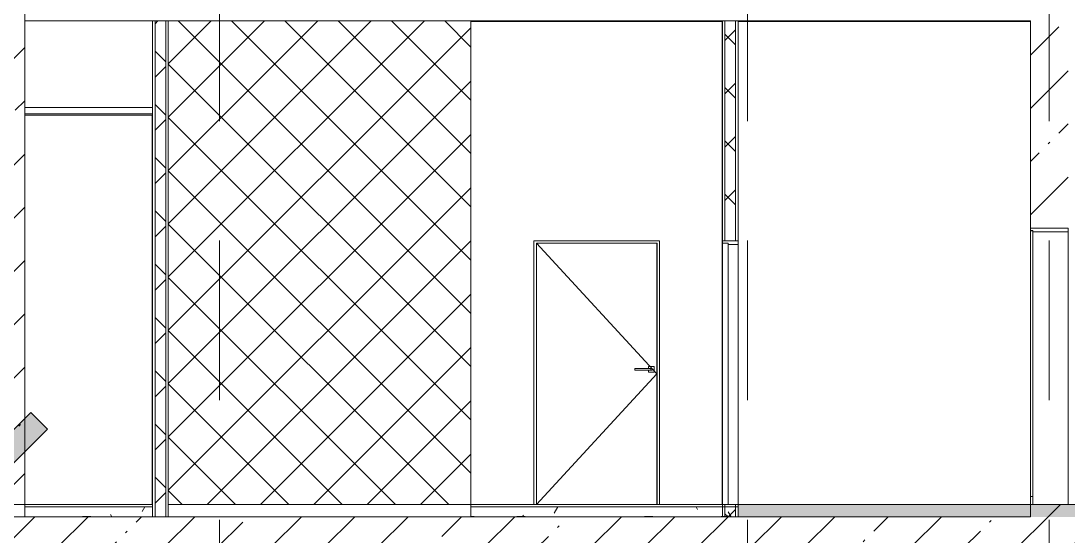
# Model space of a CAD drawing. Header units: millimetres. Extents: x -39507 to 33074, y -24219 to 30962.
# Drawn here: x -21663 to -13333, y 20748 to 24850 of the extents above; entities that cross this region are included whole.
import ezdxf

# ---------------------------------------------------------------- set-up
doc = ezdxf.new("R2010")
doc.units = ezdxf.units.MM
doc.linetypes.add('Осевые', pattern=[6350, 1270, -952.5, 3175, -952.5])
for name, color, linetype, lineweight in [('Высотные отметки', 7, 'Continuous', 9), ('Двери', 7, 'Continuous', 9), ('Каркас_Импост', 7, 'Continuous', 9), ('Общие ребра', 7, 'Continuous', 9), ('Основа _2_-1', 7, 'Continuous', 9), ('Отделка 1 _4_-1', 7, 'Continuous', 9), ('Панель', 7, 'Continuous', 9), ('Перекрытия', 7, 'Continuous', 9), ('Потолки', 7, 'Continuous', 9), ('Стены', 7, 'Continuous', 9), ('Структура _1_', 7, 'Continuous', 18), ('Штриховка разреза-2', 7, 'Continuous', 9), ('Элементы узлов', 7, 'Continuous', 9)]:
    doc.layers.add(name, color=color, linetype=linetype, lineweight=lineweight)
doc.layers.add('Оси-3', color=7, linetype='Осевые', lineweight=9, true_color=0xaaaaaa)
pattern_1 = [(45, (-2885.9, 6475), (-212.132, 212.132), []), (135, (-2885.9, 6475), (-212.132, -212.132), [])]
pattern_2 = [(45, (-2885.9, 6475), (-424.264, 424.264), [600, -100, 20, -100]), (45, (-2885.9, 6899), (-424.264, 424.264), [])]
pattern_3 = [(0, (-2885.9, 6475), (812.8, 203.2), [67.056, -542.544, 67.056, -542.544, -3251.2]), (0, (-2885.9, 6475), (812.8, 203.2), [-1219.2, 67.056, -1152.144, 67.056, -542.544, -1422.4]), (0, (-2885.9, 6475), (812.8, 203.2), [-3048, 67.056, -339.344, 67.056, -948.944]), (120, (-2581.1, 6576.6), (-582.3764, 602.3054), [67.056, -542.544, 67.056, -3793.744]), (120, (-2581.1, 6576.6), (-582.3764, 602.3054), [-676.656, -542.544, 67.056, -1152.144, -2032]), (120, (-2581.1, 6576.6), (-582.3764, 602.3054), [-2438.4, 67.056, -542.544, 67.056, -1355.344]), (120, (-2581.1, 6576.6), (-582.3764, 602.3054), [-3115.056, -339.344, 67.056, -948.944]), (240, (-2479.5, 6983), (-230.4236, -805.5054), [67.056, -542.544, 67.056, -542.544, -3251.2]), (240, (-2479.5, 6983), (-230.4236, -805.5054), [-1219.2, 67.056, -1152.144, 67.056, -542.544, -1422.4]), (240, (-2479.5, 6983), (-230.4236, -805.5054), [-3048, 67.056, -339.344, 67.056, -948.944])]

# ---------------------------------------------------------------- blocks, each defined once
blk = doc.blocks.new('Дверь - Полуторная_001 - ДВ3_21-15-6256085-Разрез 2-2')
at = {"layer": 'Каркас_Импост'}
for p, q in [((-15957.9, 23100), (-16082.9, 23100)), ((-16082.9, 23100), (-16082.9, 23080)), ((-16082.9, 23080), (-16037.9, 23080)), ((-16082.9, 21000), (-16082.9, 23080)), ((-16037.9, 23080), (-16082.9, 23080)), ((-16037.9, 23080), (-16037.9, 23070)), ((-16037.9, 23080), (-16037.9, 21000)), ((-15957.9, 23070), (-15957.9, 23100)), ((-16037.9, 23070), (-15957.9, 23070)), ((-15957.9, 23070), (-16037.9, 23070)), ((-16037.9, 21000), (-16037.9, 23070)), ((-15957.9, 23070), (-15957.9, 21000)), ((-16037.9, 21000), (-16082.9, 21000)), ((-15957.9, 21000), (-16037.9, 21000))]:
    blk.add_line(p, q, dxfattribs=at)
at = {"layer": 'Панель'}
for p, q in [((-16037.9, 23079), (-16082.9, 23079)), ((-16082.9, 23079), (-16082.9, 21000)), ((-16037.9, 21000), (-16037.9, 23079)), ((-16082.9, 21000), (-16037.9, 21000))]:
    blk.add_line(p, q, dxfattribs=at)
blk = doc.blocks.new('Дверь - Двупольная_001 - ДВ18_22-22-5656659-Разрез 2-2')
at = {"layer": 'Каркас_Импост'}
for p, q in [((-13332.9, 23200), (-13632.9, 23200)), ((-13632.9, 23200), (-13632.9, 23180)), ((-13632.9, 23180), (-13612.9, 23180)), ((-13632.9, 21000), (-13632.9, 23180)), ((-13612.9, 23180), (-13632.9, 23180)), ((-13612.9, 23180), (-13612.9, 23170)), ((-13612.9, 23180), (-13612.9, 21000)), ((-13612.9, 23170), (-13332.9, 23170)), ((-13332.9, 23170), (-13612.9, 23170)), ((-13612.9, 21000), (-13612.9, 23170)), ((-13332.9, 23170), (-13332.9, 23200)), ((-13332.9, 23170), (-13332.9, 21000)), ((-13612.9, 21000), (-13632.9, 21000)), ((-13332.9, 21000), (-13612.9, 21000))]:
    blk.add_line(p, q, dxfattribs=at)
at = {"layer": 'Панель'}
for p, q in [((-13612.9, 23179), (-13632.9, 23179)), ((-13632.9, 23179), (-13632.9, 21064)), ((-13612.9, 21064), (-13612.9, 23179)), ((-13632.9, 21064), (-13612.9, 21064))]:
    blk.add_line(p, q, dxfattribs=at)
blk = doc.blocks.new('Дверь - Однопольная - ДВ2__21х10-6240680-Разрез 2-2')
at = {"layer": 'Двери'}
for p, q in [((-16778, 22082.5), (-16778, 22067.5)), ((-16778, 22082.5), (-16651.4, 22082.5)), ((-16778, 22082.5), (-16778, 22067.5)), ((-16656.4, 22082.5), (-16771.5, 22082.5)), ((-16671.4, 22097.5), (-16671.4, 22082.5)), ((-16626.4, 22097.5), (-16671.4, 22097.5)), ((-16651.4, 22082.5), (-16651.4, 22067.5)), ((-16651.4, 22082.5), (-16641.4, 22082.5)), ((-16651.4, 22082.5), (-16651.4, 22067.5)), ((-16641.4, 22067.5), (-16641.4, 22082.5)), ((-16641.4, 22082.5), (-16641.4, 22067.5)), ((-16626.4, 22052.5), (-16626.4, 22097.5)), ((-16651.4, 22067.5), (-16778, 22067.5)), ((-16771.5, 22067.5), (-16656.4, 22067.5)), ((-16671.4, 22067.5), (-16671.4, 22052.5)), ((-16671.4, 22052.5), (-16626.4, 22052.5)), ((-16641.4, 22067.5), (-16651.4, 22067.5))]:
    blk.add_line(p, q, dxfattribs=at)
at = {"layer": 'Каркас_Импост'}
for p, q in [((-17582.9, 21000), (-17582.9, 23100)), ((-16582.9, 23100), (-17582.9, 23100)), ((-17562.9, 21000), (-17562.9, 23080)), ((-17562.9, 23080), (-16602.9, 23080)), ((-16602.9, 23080), (-17562.9, 23080)), ((-17562.9, 21000), (-17562.9, 23080)), ((-16602.9, 23080), (-16602.9, 21000)), ((-16602.9, 21000), (-16602.9, 23080)), ((-16582.9, 21000), (-16582.9, 23100)), ((-17562.9, 21000), (-17582.9, 21000)), ((-17552.9, 21000), (-17562.9, 21000)), ((-16602.9, 21000), (-16612.9, 21000)), ((-16582.9, 21000), (-16602.9, 21000))]:
    blk.add_line(p, q, dxfattribs=at)
at = {"layer": 'Панель'}
for p, q in [((-16603.9, 23079), (-17561.9, 23079)), ((-17561.9, 23079), (-17561.9, 21000)), ((-16603.9, 21000), (-16603.9, 23079)), ((-17561.9, 21000), (-16603.9, 21000))]:
    blk.add_line(p, q, dxfattribs=at)
at = {"layer": 'Элементы узлов'}
for p, q in [((-16603.9, 22039.5), (-17561.9, 23079)), ((-17561.9, 21000), (-16603.9, 22039.5))]:
    blk.add_line(p, q, dxfattribs=at)
blk = doc.blocks.new('Высотные отметки - Высотная отметка - Стрелка-4455449-Разрез 2-2')
at = {"layer": 'Высотные отметки'}
blk.add_hatch(color=256, dxfattribs=at).paths.add_polyline_path([(-36565.6, -5267.2), (-36098.4, -5734.3), (-35631.2, -5267.2), (-35498.4, -5400), (-36098.4, -6000), (-36698.4, -5400)], flags=0)
for p, q in [((-36098.4, -4800), (-39098.4, -4800)), ((-36098.4, -6000), (-36098.4, -4800)), ((-36565.6, -5267.2), (-36698.4, -5400)), ((-36098.4, -5734.3), (-36565.6, -5267.2)), ((-35631.2, -5267.2), (-36098.4, -5734.3)), ((-35498.4, -5400), (-35631.2, -5267.2)), ((-36698.4, -5400), (-36098.4, -6000)), ((-36098.4, -6000), (-35498.4, -5400)), ((-35002.8, -6000), (-36395.1, -6000))]:
    blk.add_line(p, q, dxfattribs=at)

msp = doc.modelspace()

# ---------------------------------------------------------------- hatches: boundary and pattern name
at = {"layer": 'Штриховка разреза-2'}
h = msp.add_hatch(dxfattribs=at)
h.set_pattern_fill('FP_2', color=256, style=0, pattern_type=2)
h.set_pattern_definition(pattern_2)
h.paths.add_polyline_path([(-21632.9, 20900), (-21632.9, 25750), (-21832.9, 25750), (-21832.9, 20900)], flags=0)
h.paths.add_polyline_path([(-21632.9, 27782), (-21632.9, 28834.8), (-21832.9, 28834.8), (-21832.9, 27782)], flags=0)
h = msp.add_hatch(dxfattribs=at)
h.set_pattern_fill('FP_6', color=256, style=0, pattern_type=2)
h.set_pattern_definition(pattern_1)
h.paths.add_polyline_path([(-20510.9, 20900), (-20510.9, 24850), (-20595.9, 24850), (-20595.9, 20900)], flags=0)
h = msp.add_hatch(dxfattribs=at)
h.set_pattern_fill('FP_6', color=256, style=0, pattern_type=2)
h.set_pattern_definition(pattern_1)
h.paths.add_polyline_path([(-19093.5, 21000), (-18082.9, 21000), (-18082.9, 24850), (-20490.9, 24850), (-20490.9, 21000), (-20227.5, 21000)], flags=0)
h = msp.add_hatch(dxfattribs=at)
h.set_pattern_fill('FP_6', color=256, style=0, pattern_type=2)
h.set_pattern_definition(pattern_1)
h.paths.add_polyline_path([(-15977.9, 20900), (-15977.9, 21000), (-16062.9, 21000), (-16062.9, 20900)], flags=0)
h.paths.add_polyline_path([(-16062.9, 23100), (-15977.9, 23100), (-15977.9, 24850), (-16062.9, 24850), (-16062.9, 23910.5)], flags=0)
h = msp.add_hatch(dxfattribs=at)
h.set_pattern_fill('FP_2', color=256, style=0, pattern_type=2)
h.set_pattern_definition(pattern_2)
h.paths.add_polyline_path([(-13632.9, 20900), (-13332.9, 20900), (-13332.9, 21000), (-13632.9, 21000)], flags=0)
h.paths.add_polyline_path([(-13332.9, 23200), (-13332.9, 24850), (-13632.9, 24850), (-13632.9, 23200)], flags=0)
h = msp.add_hatch(dxfattribs=at)
h.set_pattern_fill('FP_3', color=256, style=0, pattern_type=2)
h.set_pattern_definition(pattern_3)
h.paths.add_polyline_path([(5856.4, 20900), (5967.1, 20900), (5967.1, 20998), (-15957.9, 20998), (-15957.9, 20900), (4722.3, 20900)], flags=0)
h = msp.add_hatch(dxfattribs=at)
h.set_pattern_fill('FP_3', color=256, style=0, pattern_type=2)
h.set_pattern_definition(pattern_3)
h.paths.add_polyline_path([(-21632.9, 20900), (-20615.9, 20900), (-20615.9, 20980), (-21632.9, 20980)], flags=0)
h = msp.add_hatch(dxfattribs=at)
h.set_pattern_fill('FP_3', color=256, style=0, pattern_type=2)
h.set_pattern_definition(pattern_3)
h.paths.add_polyline_path([(-18082.9, 20900), (-15957.9, 20900), (-15957.9, 20980), (-18082.9, 20980)], flags=0)
h = msp.add_hatch(dxfattribs=at)
h.set_pattern_fill('FP_2', color=256, style=0, pattern_type=2)
h.set_pattern_definition(pattern_2)
h.paths.add_polyline_path([(16067.1, 20650), (16067.1, 20900), (-21832.9, 20900), (-21832.9, 20650), (16063.1, 20650)], flags=0)
h.paths.add_polyline_path([(-31568.4, 20650), (-29332.9, 20650), (-29332.9, 20900), (-31682.9, 20900), (-31682.9, 20650)], flags=0)

# ---------------------------------------------------------------- linework, layer by layer
at = {"layer": 'Общие ребра'}
for p, q in [((-20595.9, 24850), (-20595.9, 20900)), ((-20510.9, 24850), (-20510.9, 20900)), ((-20490.9, 24850), (-20490.9, 21000)), ((-20490.9, 21000), (-20490.9, 24850)), ((-16062.9, 23100), (-16062.9, 24850)), ((-15977.9, 23100), (-15977.9, 24850)), ((-13632.9, 24845), (-13632.9, 23200)), ((-21630.9, 24110), (-21632.9, 24110)), ((-20615.9, 24110), (-20617.9, 24110)), ((-16062.9, 20900), (-16062.9, 21000)), ((-15977.9, 20900), (-15977.9, 21000)), ((5967.1, 20998), (-15957.9, 20998)), ((-20615.9, 20980), (-21632.9, 20980)), ((-15957.9, 20980), (-18082.9, 20980))]:
    msp.add_line(p, q, dxfattribs=at)
at = {"layer": 'Оси-3'}
for p, q in [((-20082.9, -22619.5), (-20082.9, 29000)), ((-15882.9, -22619.5), (-15882.9, 29000)), ((-13482.9, -22619.5), (-13482.9, 29000))]:
    msp.add_line(p, q, dxfattribs=at)
at = {"layer": 'Основа _2_-1'}
for p, q in [((-20510.9, 24850), (-20595.9, 24850)), ((-18082.9, 24850), (-20490.9, 24850)), ((-18082.9, 21000), (-18082.9, 24850)), ((-15977.9, 24850), (-16062.9, 24850)), ((-16062.9, 23100), (-15977.9, 23100)), ((-20490.9, 21000), (-18082.9, 21000)), ((-15977.9, 21000), (-16062.9, 21000)), ((-15957.9, 20998), (-15957.9, 20900)), ((-21632.9, 20980), (-21632.9, 20900)), ((-20615.9, 20900), (-20615.9, 20980)), ((-18082.9, 20980), (-18082.9, 20900)), ((-15957.9, 20900), (-15957.9, 20980)), ((-21632.9, 20900), (-20615.9, 20900)), ((-20595.9, 20900), (-20510.9, 20900)), ((-18082.9, 20900), (-15957.9, 20900)), ((-16062.9, 20900), (-15977.9, 20900))]:
    msp.add_line(p, q, dxfattribs=at)
at = {"layer": 'Отделка 1 _4_-1'}
for p, q in [((-20595.9, 24850), (-20615.9, 24850)), ((-20615.9, 24850), (-20615.9, 20900)), ((-20490.9, 24850), (-20510.9, 24850)), ((-16062.9, 24850), (-16082.9, 24850)), ((-16082.9, 24850), (-16082.9, 24845)), ((-15957.9, 24850), (-15977.9, 24850)), ((-15957.9, 24845), (-15957.9, 24850)), ((-21630.9, 24100), (-20617.9, 24100)), ((-16082.9, 23100), (-16062.9, 23100)), ((-15977.9, 23100), (-15957.9, 23100)), ((-20615.9, 21000), (-21632.9, 21000)), ((-21632.9, 21000), (-21632.9, 20980)), ((-20615.9, 20980), (-20615.9, 21000)), ((-20490.9, 20900), (-20490.9, 21000)), ((-15957.9, 21000), (-18082.9, 21000)), ((-18082.9, 21000), (-18082.9, 20980)), ((-16062.9, 21000), (-16082.9, 21000)), ((-16082.9, 21000), (-16082.9, 20900)), ((-15957.9, 21000), (-15977.9, 21000)), ((-15957.9, 20900), (-15957.9, 21000)), ((-15957.9, 20980), (-15957.9, 21000)), ((5967.1, 21000), (-15957.9, 21000)), ((-15957.9, 21000), (-15957.9, 20998)), ((-20615.9, 20900), (-20595.9, 20900)), ((-20510.9, 20900), (-20490.9, 20900)), ((-16082.9, 20900), (-16062.9, 20900)), ((-15977.9, 20900), (-15957.9, 20900))]:
    msp.add_line(p, q, dxfattribs=at)
at = {"layer": 'Перекрытия'}
for p, q in [((-21632.9, 25100), (-21632.9, 24850)), ((-21582.9, 24850), (-21633.2, 24850)), ((-21633.2, 24850), (-21582.9, 24850)), ((-21582.9, 24850), (-21633.2, 24850)), ((-21633.2, 24850), (-21582.9, 24850)), ((-21582.9, 24850), (-21582.9, 24850)), ((-21582.9, 24850), (-21582.9, 24850)), ((-15732.9, 24850), (-16032.9, 24850)), ((-13482.9, 24850), (-13482.9, 24850)), ((-13482.9, 24850), (-13482.9, 24850)), ((-13482.9, 24850), (-13482.9, 24850)), ((-13482.9, 24850), (-13482.9, 24850)), ((-21632.9, 21000), (-21632.9, 20900)), ((-21632.9, 21000), (-21632.9, 20900)), ((-21632.9, 21000), (-20615.9, 21000)), ((-20490.9, 21000), (-20490.9, 20900)), ((-20490.9, 21000), (-20490.9, 20900)), ((-20490.9, 21000), (-18082.9, 21000)), ((-18082.9, 21000), (-18082.9, 20900)), ((-16082.9, 21000), (-13632.9, 21000)), ((-21632.9, 20900), (-21832.9, 20900)), ((-20490.9, 20900), (-21632.9, 20900)), ((-18082.9, 20900), (-20490.9, 20900)), ((-19182.9, 20900), (-18682.9, 20900)), ((-13632.9, 20900), (-16082.9, 20900))]:
    msp.add_line(p, q, dxfattribs=at)
at = {"layer": 'Потолки'}
msp.add_line((-21632.9, 24100), (-21632.9, 24160), dxfattribs=at)
at = {"layer": 'Стены'}
for p, q in [((-20615.9, 24850), (-21632.9, 24850)), ((-21632.9, 24850), (-21632.9, 21000)), ((-21632.9, 24850), (-20232.9, 24850)), ((-16082.9, 24845), (-18077.9, 24845)), ((-13634.9, 24845), (-15957.9, 24845)), ((-13634.9, 24845), (-15955.9, 24845)), ((-20617.9, 24100), (-21630.9, 24100)), ((-20617.9, 21000), (-20617.9, 24100)), ((-13332.9, 23200), (-13632.9, 23200)), ((-17582.9, 21010), (-17582.9, 23100)), ((-17582.9, 23100), (-16582.9, 23100)), ((-16582.9, 23100), (-16582.9, 21010)), ((-16082.9, 23100), (-16084.9, 23100)), ((-16084.9, 21010), (-16084.9, 23100)), ((-15957.9, 23100), (-16082.9, 23100)), ((-21632.9, 21000), (-20615.9, 21000)), ((-21630.9, 21000), (-20617.9, 21000)), ((-18077.9, 21000), (-17582.9, 21000)), ((-17582.9, 21000), (-17582.9, 21010)), ((-16582.9, 21010), (-16582.9, 21000)), ((-16582.9, 21000), (-15282.9, 21000)), ((-16084.9, 21000), (-16084.9, 21010)), ((-16082.9, 21000), (-15957.9, 21000)), ((-15955.9, 21000), (-13634.9, 21000)), ((-14282.9, 21000), (-13634.9, 21000)), ((-13632.9, 21000), (-13332.9, 21000))]:
    msp.add_line(p, q, dxfattribs=at)
at = {"layer": 'Структура _1_'}
for p, q in [((-21632.9, 20900), (-21632.9, 24850)), ((-21632.9, 24850), (-13632.9, 24850)), ((-16084.9, 24850), (-16084.9, 24845)), ((-16084.9, 24845), (-16084.9, 23100)), ((-16082.9, 24845), (-16082.9, 24850)), ((-16082.9, 24845), (-16082.9, 23100)), ((-16082.9, 23100), (-16082.9, 24845)), ((-15957.9, 23100), (-15957.9, 24845)), ((-13632.9, 24850), (-13632.9, 24845)), ((-20615.9, 24160), (-21632.9, 24160)), ((-21632.9, 24160), (-21632.9, 24110)), ((-20615.9, 24110), (-20615.9, 24160)), ((-21632.9, 24110), (-21632.9, 24100)), ((-20617.9, 24110), (-21630.9, 24110)), ((-20615.9, 24100), (-20615.9, 24110)), ((-13632.9, 23200), (-13332.9, 23200)), ((-16084.9, 23100), (-16082.9, 23100)), ((-13332.9, 21000), (-13632.9, 21000)), ((-13632.9, 21000), (-13632.9, 20900)), ((-13632.9, 20900), (-21632.9, 20900))]:
    msp.add_line(p, q, dxfattribs=at)

# ---------------------------------------------------------------- block references
at = {"layer": 'Высотные отметки'}
msp.add_blockref('Высотные отметки - Высотная отметка - Стрелка-4455449-Разрез 2-2', (14046.7, 27000), dxfattribs=at)
at = {"layer": 'Двери'}
for name in ['Дверь - Двупольная_001 - ДВ18_22-22-5656659-Разрез 2-2', 'Дверь - Однопольная - ДВ2__21х10-6240680-Разрез 2-2', 'Дверь - Полуторная_001 - ДВ3_21-15-6256085-Разрез 2-2']:
    msp.add_blockref(name, (0, 0), dxfattribs=at)

doc.saveas('drawing.dxf')
